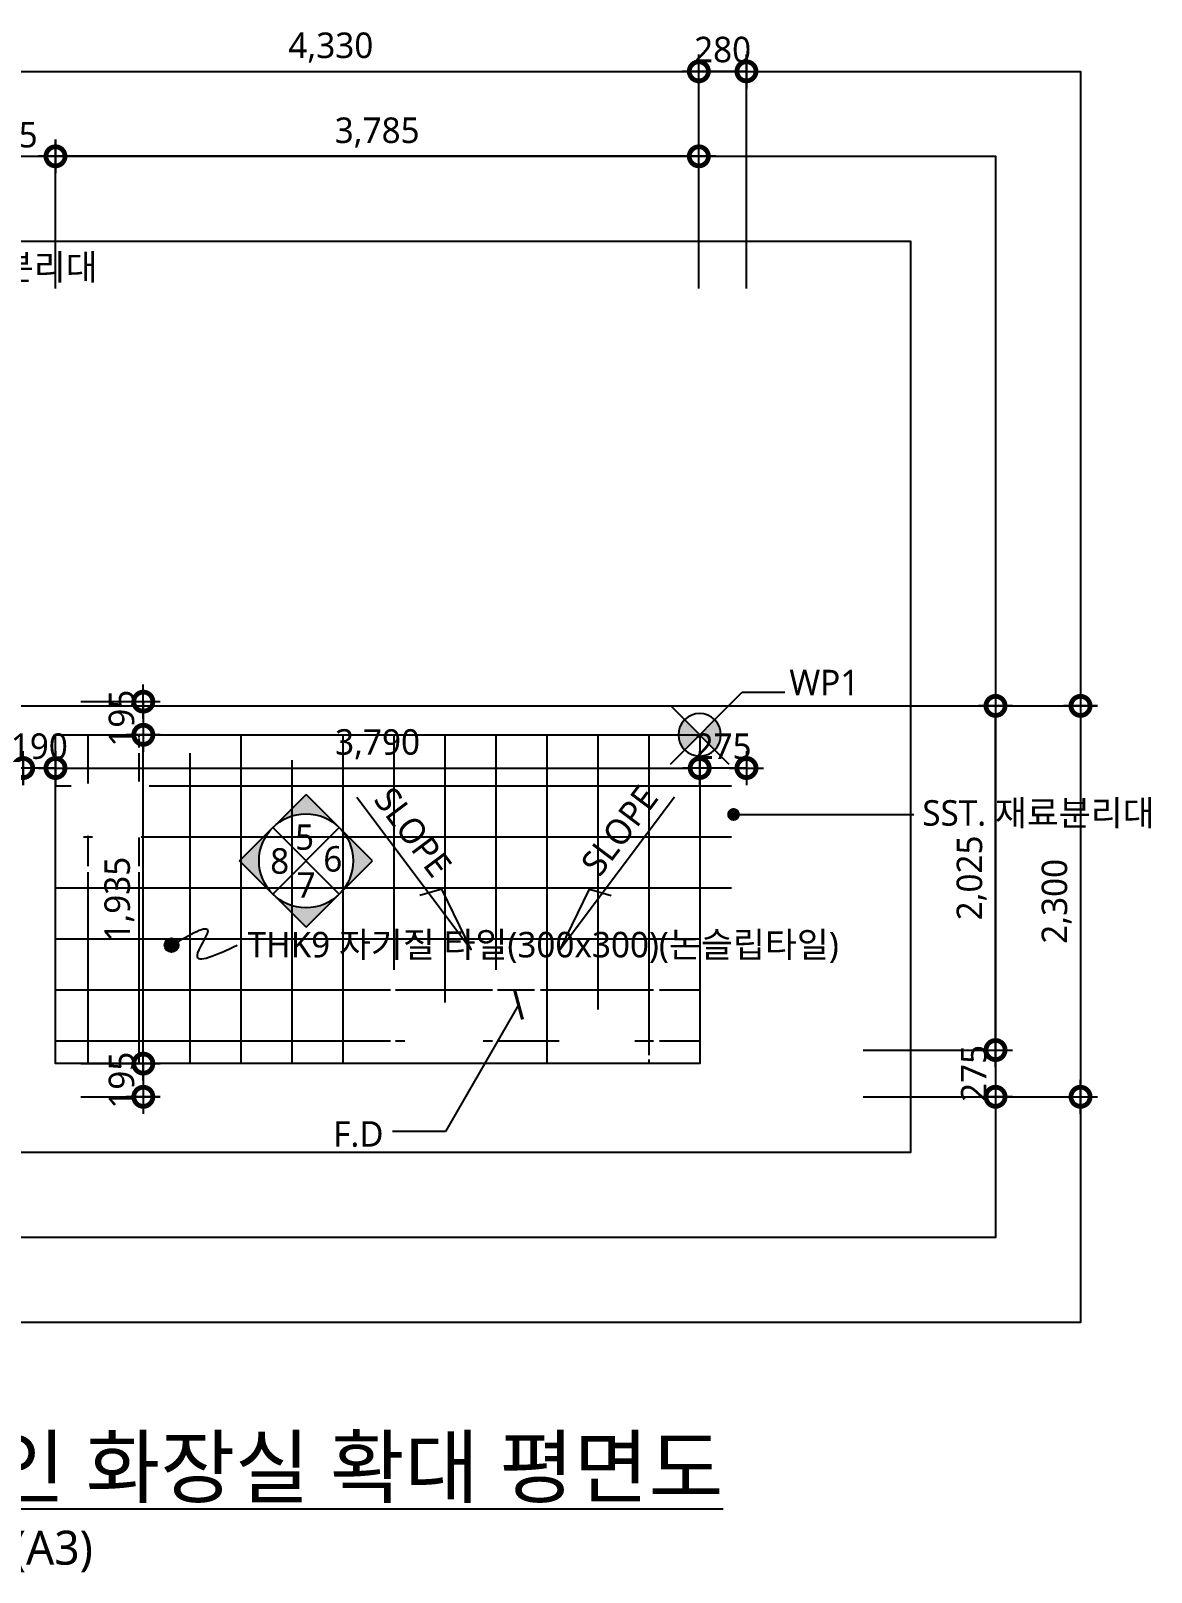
# Model space of a CAD drawing. Header units: millimetres. Extents: x 2213 to 82676, y 1050 to 28650.
# Drawn here: x 8094 to 14685, y 18265 to 27335 of the extents above; entities that cross this region are included whole.
import ezdxf
from ezdxf import colors
from ezdxf.entities.mleader import LeaderData, LeaderLine
from ezdxf.enums import TextEntityAlignment as Align
from ezdxf.math import Vec2, Vec3

# ---------------------------------------------------------------- set-up
doc = ezdxf.new("R2010")
doc.units = ezdxf.units.MM
doc.header["$LTSCALE"] = 200
doc.header["$PDMODE"] = 3
doc.linetypes.add('CEN', pattern=[62, 60, -1, 0, -1])
doc.layers.get('Defpoints').update_dxf_attribs({"color": 137})
for name, color, linetype in [('01-CEN', 1, 'CEN'), ('DIM', 7, 'Continuous'), ('HAT-BRICK', 8, 'Continuous'), ('HAT-Floor Tile', 8, 'Continuous'), ('SYM', 6, 'Continuous'), ('SYM-LEAD', 6, 'Continuous'), ('SYM-LEVEL', 7, 'Continuous'), ('TEXT', 3, 'Continuous')]:
    doc.layers.add(name, color=color, linetype=linetype)
doc.layers.add('02Waste', color=171, linetype='Continuous', plot=False)
doc.styles.add('$0$스타일1', font='malgun.ttf')
doc.styles.get("Standard").update_dxf_attribs({"font": 'malgun.ttf'})
doc.styles.add('맑은고딕', font='malgun.ttf')
doc.styles.add('맑은고딕B', font='malgunbd.ttf')
doc.styles.add('스타일1', font='malgun.ttf')
doc.linetypes.add('WIREMESH2', pattern='A,5,-0.25,["X",Standard,S=1,R=0,X=-0.32,Y=-0.5],-0.25', length=5.5)
doc.dimstyles.new('CJA-50', dxfattribs={"dimscale": 50, "dimtxt": 3, "dimasz": 1, "dimexe": 2, "dimexo": 3, "dimgap": 1, "dimtad": 1, "dimdec": 0, "dimzin": 1, "dimdsep": 46, "dimlunit": 6, "dimtxsty": '스타일1', "dimblk": 'GAUN-DOT', "dimcen": -2, "dimdle": 2, "dimclrd": 256, "dimclre": 256, "dimclrt": 3, "dimadec": 0, "dimazin": 0, "dimtfac": 1, "dimtdec": 0, "dimtix": 1, "dimtmove": 2, "dimatfit": 3, "dimldrblk": 'DOTSMALL', "dimfxl": 1, "dimtolj": 1, "dimtzin": 1, "dimarcsym": 0})
doc.dimstyles.new('DIM-QD 1', dxfattribs={"dimtxt": 3, "dimasz": 1.5, "dimexe": 1, "dimexo": 0, "dimgap": 1, "dimtad": 1, "dimdec": 3, "dimdsep": 46, "dimlunit": 6, "dimtxsty": '$0$스타일1', "dimblk1": 'ARCHTICK', "dimblk2": 'ARCHTICK', "dimsah": 1, "dimcen": 0, "dimclrd": 256, "dimclre": 256, "dimclrt": 3, "dimazin": 2, "dimtfac": 1, "dimtdec": 3, "dimtix": 1, "dimtmove": 2, "dimatfit": 3, "dimldrblk": 'ARCHTICK', "dimfxl": 1, "dimtolj": 1, "dimtzin": 0, "dimarcsym": 0})

# ---------------------------------------------------------------- blocks, each defined once
blk = doc.blocks.new('dwgtitle')
at = {"layer": 'SYM', "color": 3, "style": '스타일1'}
blk.add_text('SCALE :', height=4, dxfattribs=at).set_placement((12.25, -1.4))
for tag, p, height in [('%%UTITLE', (12.25, 6.59), 7), ('1/100', (34.89, -1.4), 4)]:
    blk.add_attdef(tag, p, '', height=height, dxfattribs=at)
at = {"layer": 'SYM', "color": 6, "style": '맑은고딕B'}
blk.add_attdef('A', text='', height=10, dxfattribs=at).set_placement((4.89, 5), align=Align.MIDDLE)
blk = doc.blocks.new('SLOPE21')
at = {"layer": 'SYM-LEVEL', "color": 6}
blk.add_lwpolyline([(-22.43, 0), (0, 0), (-7.75, 1.5), (-8.7, -1)], dxfattribs=at)
at = {"layer": 'SYM-LEVEL', "color": 3, "style": '스타일1'}
blk.add_attdef('SLOPE:1/100', text='', height=3, dxfattribs=at).set_placement((-9.25, 1.33), align=Align.RIGHT)
blk = doc.blocks.new('지시선')
at = {"layer": 'SYM-LEAD'}
h = blk.add_hatch(color=6, dxfattribs=at)
edge = h.paths.add_edge_path()
edge.add_arc((0, 0), 24.6, 0, 360)
at = {"layer": 'SYM-LEAD', "color": 6}
blk.add_circle((0, 0), 24.6, dxfattribs=at)
blk.add_spline([(0, 0), (127.5, 49.3), (89.8, -35.9), (231.6, 0)], degree=3, dxfattribs=at)
blk = doc.blocks.new('GAUN-DOT')
at = {"linetype": 'ByBlock'}
for p, q in [((0, -2), (0, 2)), ((2, 0), (-2, 0))]:
    blk.add_line(p, q, dxfattribs=at)
at = {"const_width": 2.25}
blk.add_lwpolyline([(0, 0.28125, 1), (0, -0.28125, 1)], format="xyb", close=True, dxfattribs=at)
blk = doc.blocks.new('*D208')
at = {"layer": 'Defpoints', "color": 0, "transparency": 16777216}
for p in [(12024.3, 27096.1), (7694.3, 25667.7), (12024.3, 25667.7)]:
    blk.add_point(p, dxfattribs=at)
at = {"layer": 'DIM', "lineweight": -2, "transparency": 16777216}
for p, q in [((7694.3, 25817.7), (7694.3, 27196.1)), ((12024.3, 25817.7), (12024.3, 27196.1)), ((7744.3, 27096.1), (11974.3, 27096.1))]:
    blk.add_line(p, q, dxfattribs=at)
at = {"layer": 'DIM', "lineweight": -2, "transparency": 16777216, "xscale": 50, "yscale": 50, "zscale": 50, "rotation": 180}
blk.add_blockref('GAUN-DOT', (7694.3, 27096.1), dxfattribs=at)
at = {"layer": 'DIM', "lineweight": -2, "transparency": 16777216, "xscale": 50, "yscale": 50, "zscale": 50}
blk.add_blockref('GAUN-DOT', (12024.3, 27096.1), dxfattribs=at)
at = {"layer": 'DIM', "color": 3, "transparency": 16777216, "insert": (9859.3, 27236.1), "char_height": 150, "attachment_point": 5, "style": '맑은고딕'}
blk.add_mtext('\\A1;4,330', dxfattribs=at)
blk = doc.blocks.new('_DotSmall')
at = {"layer": 'DIM'}
h = blk.add_hatch(color=256, dxfattribs=at)
edge = h.paths.add_edge_path()
edge.add_arc((0, 0), 0.2, 0, 360)
at = {"layer": 'DIM', "linetype": 'ByBlock'}
blk.add_circle((0, 0), 0.2, dxfattribs=at)
blk = doc.blocks.new('*D205')
at = {"layer": 'Defpoints', "color": 0, "transparency": 16777216}
for p in [(12024.3, 27096.1), (12024.3, 25667.7), (12304.3, 25667.7)]:
    blk.add_point(p, dxfattribs=at)
at = {"layer": 'DIM', "lineweight": -2, "transparency": 16777216}
for p, q in [((12024.3, 25817.7), (12024.3, 27196.1)), ((12304.3, 25817.7), (12304.3, 27196.1)), ((11974.3, 27096.1), (11924.3, 27096.1)), ((12304.3, 27096.1), (12024.3, 27096.1)), ((12354.3, 27096.1), (12404.3, 27096.1))]:
    blk.add_line(p, q, dxfattribs=at)
at = {"layer": 'DIM', "lineweight": -2, "transparency": 16777216, "xscale": 50, "yscale": 50, "zscale": 50}
blk.add_blockref('GAUN-DOT', (12024.3, 27096.1), dxfattribs=at)
at = {"layer": 'DIM', "lineweight": -2, "transparency": 16777216, "xscale": 50, "yscale": 50, "zscale": 50, "rotation": 180}
blk.add_blockref('GAUN-DOT', (12304.3, 27096.1), dxfattribs=at)
at = {"layer": 'DIM', "color": 3, "transparency": 16777216, "insert": (12164.3, 27223.6), "char_height": 150, "attachment_point": 5, "style": '맑은고딕'}
blk.add_mtext('\\A1;280', dxfattribs=at)
blk = doc.blocks.new('*D209')
at = {"layer": 'Defpoints', "color": 0, "transparency": 16777216}
for p in [(12841.4, 23362.4), (12841.4, 21062.4), (14269.8, 21062.4)]:
    blk.add_point(p, dxfattribs=at)
at = {"layer": 'DIM', "lineweight": -2, "transparency": 16777216}
for p, q in [((12991.4, 23362.4), (14369.8, 23362.4)), ((14269.8, 23312.4), (14269.8, 21112.4)), ((12991.4, 21062.4), (14369.8, 21062.4))]:
    blk.add_line(p, q, dxfattribs=at)
at = {"layer": 'DIM', "lineweight": -2, "transparency": 16777216, "xscale": 50, "yscale": 50, "zscale": 50}
for p, rotation in [((14269.8, 23362.4), 90), ((14269.8, 21062.4), 270)]:
    blk.add_blockref('GAUN-DOT', p, dxfattribs=dict(at, rotation=rotation))
at = {"layer": 'DIM', "color": 3, "transparency": 16777216, "insert": (14129.7, 22212.4), "char_height": 150, "attachment_point": 5, "rotation": 90, "style": '맑은고딕'}
blk.add_mtext('\\A1;2,300', dxfattribs=at)
blk = doc.blocks.new('*D210')
at = {"layer": 'Defpoints', "color": 0, "transparency": 16777216}
for p in [(12841.4, 23362.4), (13769.8, 23362.4), (12841.4, 21337.4)]:
    blk.add_point(p, dxfattribs=at)
at = {"layer": 'DIM', "lineweight": -2, "transparency": 16777216}
for p, q in [((12991.4, 23362.4), (13869.8, 23362.4)), ((13769.8, 21387.4), (13769.8, 23312.4)), ((12991.4, 21337.4), (13869.8, 21337.4))]:
    blk.add_line(p, q, dxfattribs=at)
at = {"layer": 'DIM', "lineweight": -2, "transparency": 16777216, "xscale": 50, "yscale": 50, "zscale": 50}
for p, rotation in [((13769.8, 23362.4), 90), ((13769.8, 21337.4), 270)]:
    blk.add_blockref('GAUN-DOT', p, dxfattribs=dict(at, rotation=rotation))
at = {"layer": 'DIM', "color": 3, "transparency": 16777216, "insert": (13629.7, 22349.9), "char_height": 150, "attachment_point": 5, "rotation": 90, "style": '맑은고딕'}
blk.add_mtext('\\A1;2,025', dxfattribs=at)
blk = doc.blocks.new('*D211')
at = {"layer": 'Defpoints', "color": 0, "transparency": 16777216}
for p in [(12841.4, 21337.4), (12841.4, 21062.4), (13769.8, 21062.4)]:
    blk.add_point(p, dxfattribs=at)
at = {"layer": 'DIM', "lineweight": -2, "transparency": 16777216}
for p, q in [((13769.8, 21387.4), (13769.8, 21437.4)), ((12991.4, 21337.4), (13869.8, 21337.4)), ((13769.8, 21337.4), (13769.8, 21062.4)), ((12991.4, 21062.4), (13869.8, 21062.4)), ((13769.8, 21012.4), (13769.8, 20962.4))]:
    blk.add_line(p, q, dxfattribs=at)
at = {"layer": 'DIM', "lineweight": -2, "transparency": 16777216, "xscale": 50, "yscale": 50, "zscale": 50}
for p, rotation in [((13769.8, 21337.4), 270), ((13769.8, 21062.4), 90)]:
    blk.add_blockref('GAUN-DOT', p, dxfattribs=dict(at, rotation=rotation))
at = {"layer": 'DIM', "color": 3, "transparency": 16777216, "insert": (13642.3, 21199.9), "char_height": 150, "attachment_point": 5, "rotation": 90, "style": '맑은고딕'}
blk.add_mtext('\\A1;275', dxfattribs=at)
blk = doc.blocks.new('*D224')
at = {"layer": 'Defpoints', "color": 0, "transparency": 16777216}
for p in [(7149.3, 23192.4), (8049.3, 23192.4), (8049.3, 22996.8)]:
    blk.add_point(p, dxfattribs=at)
at = {"layer": 'DIM', "lineweight": -2, "transparency": 16777216}
for p, q in [((7149.3, 23042.4), (7149.3, 22896.8)), ((8049.3, 23042.4), (8049.3, 22896.8)), ((7199.3, 22996.8), (7999.3, 22996.8))]:
    blk.add_line(p, q, dxfattribs=at)
at = {"layer": 'DIM', "lineweight": -2, "transparency": 16777216, "xscale": 50, "yscale": 50, "zscale": 50, "rotation": 180}
blk.add_blockref('GAUN-DOT', (7149.3, 22996.8), dxfattribs=at)
at = {"layer": 'DIM', "lineweight": -2, "transparency": 16777216, "xscale": 50, "yscale": 50, "zscale": 50}
blk.add_blockref('GAUN-DOT', (8049.3, 22996.8), dxfattribs=at)
at = {"layer": 'DIM', "color": 3, "transparency": 16777216, "insert": (7599.3, 23124.2), "char_height": 150, "attachment_point": 5, "style": '맑은고딕'}
blk.add_mtext('\\A1;900', dxfattribs=at)
blk = doc.blocks.new('*D225')
at = {"layer": 'Defpoints', "color": 0, "transparency": 16777216}
for p in [(8049.3, 23192.4), (8239.3, 23192.4), (8049.3, 22996.8)]:
    blk.add_point(p, dxfattribs=at)
at = {"layer": 'DIM', "lineweight": -2, "transparency": 16777216}
for p, q in [((8049.3, 23042.4), (8049.3, 22896.8)), ((8239.3, 23042.4), (8239.3, 22896.8)), ((7999.3, 22996.8), (7949.3, 22996.8)), ((8239.3, 22996.8), (8049.3, 22996.8)), ((8289.3, 22996.8), (8339.3, 22996.8))]:
    blk.add_line(p, q, dxfattribs=at)
at = {"layer": 'DIM', "lineweight": -2, "transparency": 16777216, "xscale": 50, "yscale": 50, "zscale": 50}
blk.add_blockref('GAUN-DOT', (8049.3, 22996.8), dxfattribs=at)
at = {"layer": 'DIM', "lineweight": -2, "transparency": 16777216, "xscale": 50, "yscale": 50, "zscale": 50, "rotation": 180}
blk.add_blockref('GAUN-DOT', (8239.3, 22996.8), dxfattribs=at)
at = {"layer": 'DIM', "color": 3, "transparency": 16777216, "insert": (8144.3, 23124.7), "char_height": 150, "attachment_point": 5, "style": '맑은고딕'}
blk.add_mtext('\\A1;190', dxfattribs=at)
blk = doc.blocks.new('*D226')
at = {"layer": 'Defpoints', "color": 0, "transparency": 16777216}
for p in [(8239.3, 23192.4), (12029.3, 23192.4), (12029.3, 22996.8)]:
    blk.add_point(p, dxfattribs=at)
at = {"layer": 'DIM', "lineweight": -2, "transparency": 16777216}
for p, q in [((8239.3, 23042.4), (8239.3, 22896.8)), ((12029.3, 23042.4), (12029.3, 22896.8)), ((8289.3, 22996.8), (11979.3, 22996.8))]:
    blk.add_line(p, q, dxfattribs=at)
at = {"layer": 'DIM', "lineweight": -2, "transparency": 16777216, "xscale": 50, "yscale": 50, "zscale": 50, "rotation": 180}
blk.add_blockref('GAUN-DOT', (8239.3, 22996.8), dxfattribs=at)
at = {"layer": 'DIM', "lineweight": -2, "transparency": 16777216, "xscale": 50, "yscale": 50, "zscale": 50}
blk.add_blockref('GAUN-DOT', (12029.3, 22996.8), dxfattribs=at)
at = {"layer": 'DIM', "color": 3, "transparency": 16777216, "insert": (10134.3, 23136.8), "char_height": 150, "attachment_point": 5, "style": '맑은고딕'}
blk.add_mtext('\\A1;3,790', dxfattribs=at)
blk = doc.blocks.new('*D227')
at = {"layer": 'Defpoints', "color": 0, "transparency": 16777216}
for p in [(12029.3, 23192.4), (12304.3, 23192.4), (12029.3, 22996.8)]:
    blk.add_point(p, dxfattribs=at)
at = {"layer": 'DIM', "lineweight": -2, "transparency": 16777216}
for p, q in [((12029.3, 23042.4), (12029.3, 22896.8)), ((12304.3, 23042.4), (12304.3, 22896.8)), ((11979.3, 22996.8), (11929.3, 22996.8)), ((12304.3, 22996.8), (12029.3, 22996.8)), ((12354.3, 22996.8), (12404.3, 22996.8))]:
    blk.add_line(p, q, dxfattribs=at)
at = {"layer": 'DIM', "lineweight": -2, "transparency": 16777216, "xscale": 50, "yscale": 50, "zscale": 50}
blk.add_blockref('GAUN-DOT', (12029.3, 22996.8), dxfattribs=at)
at = {"layer": 'DIM', "lineweight": -2, "transparency": 16777216, "xscale": 50, "yscale": 50, "zscale": 50, "rotation": 180}
blk.add_blockref('GAUN-DOT', (12304.3, 22996.8), dxfattribs=at)
at = {"layer": 'DIM', "color": 3, "transparency": 16777216, "insert": (12166.8, 23124.2), "char_height": 150, "attachment_point": 5, "style": '맑은고딕'}
blk.add_mtext('\\A1;275', dxfattribs=at)
blk = doc.blocks.new('*D228')
at = {"layer": 'Defpoints', "color": 0, "transparency": 16777216}
for p in [(8239.3, 23192.4), (8756.1, 23192.4), (8239.3, 21257.4)]:
    blk.add_point(p, dxfattribs=at)
at = {"layer": 'DIM', "lineweight": -2, "transparency": 16777216}
for p, q in [((8389.3, 23192.4), (8856.1, 23192.4)), ((8756.1, 21307.4), (8756.1, 23142.4)), ((8389.3, 21257.4), (8856.1, 21257.4))]:
    blk.add_line(p, q, dxfattribs=at)
at = {"layer": 'DIM', "lineweight": -2, "transparency": 16777216, "xscale": 50, "yscale": 50, "zscale": 50}
for p, rotation in [((8756.1, 23192.4), 90), ((8756.1, 21257.4), 270)]:
    blk.add_blockref('GAUN-DOT', p, dxfattribs=dict(at, rotation=rotation))
at = {"layer": 'DIM', "color": 3, "transparency": 16777216, "insert": (8615.6, 22224.9), "char_height": 150, "attachment_point": 5, "rotation": 90, "style": '맑은고딕'}
blk.add_mtext('\\A1;1,935', dxfattribs=at)
blk = doc.blocks.new('*D229')
at = {"layer": 'Defpoints', "color": 0, "transparency": 16777216}
for p in [(8239.3, 23387.4), (8239.3, 23192.4), (8756.1, 23192.4)]:
    blk.add_point(p, dxfattribs=at)
at = {"layer": 'DIM', "lineweight": -2, "transparency": 16777216}
for p, q in [((8756.1, 23437.4), (8756.1, 23487.4)), ((8389.3, 23387.4), (8856.1, 23387.4)), ((8756.1, 23387.4), (8756.1, 23192.4)), ((8389.3, 23192.4), (8856.1, 23192.4)), ((8756.1, 23142.4), (8756.1, 23092.4))]:
    blk.add_line(p, q, dxfattribs=at)
at = {"layer": 'DIM', "lineweight": -2, "transparency": 16777216, "xscale": 50, "yscale": 50, "zscale": 50}
for p, rotation in [((8756.1, 23387.4), 270), ((8756.1, 23192.4), 90)]:
    blk.add_blockref('GAUN-DOT', p, dxfattribs=dict(at, rotation=rotation))
at = {"layer": 'DIM', "color": 3, "transparency": 16777216, "insert": (8628.2, 23289.9), "char_height": 150, "attachment_point": 5, "rotation": 90, "style": '맑은고딕'}
blk.add_mtext('\\A1;195', dxfattribs=at)
blk = doc.blocks.new('*D230')
at = {"layer": 'Defpoints', "color": 0, "transparency": 16777216}
for p in [(8239.3, 21257.4), (8239.3, 21062.4), (8756.1, 21062.4)]:
    blk.add_point(p, dxfattribs=at)
at = {"layer": 'DIM', "lineweight": -2, "transparency": 16777216}
for p, q in [((8756.1, 21307.4), (8756.1, 21357.4)), ((8389.3, 21257.4), (8856.1, 21257.4)), ((8756.1, 21257.4), (8756.1, 21062.4)), ((8389.3, 21062.4), (8856.1, 21062.4)), ((8756.1, 21012.4), (8756.1, 20962.4))]:
    blk.add_line(p, q, dxfattribs=at)
at = {"layer": 'DIM', "lineweight": -2, "transparency": 16777216, "xscale": 50, "yscale": 50, "zscale": 50}
for p, rotation in [((8756.1, 21257.4), 270), ((8756.1, 21062.4), 90)]:
    blk.add_blockref('GAUN-DOT', p, dxfattribs=dict(at, rotation=rotation))
at = {"layer": 'DIM', "color": 3, "transparency": 16777216, "insert": (8628.2, 21159.9), "char_height": 150, "attachment_point": 5, "rotation": 90, "style": '맑은고딕'}
blk.add_mtext('\\A1;195', dxfattribs=at)
blk = doc.blocks.new('int')
at = {"layer": 'SYM'}
for points in [[(3.91, 3.91), (0, 7.81), (-3.91, 3.91, -0.414214)], [(-3.91, -3.91, -0.198912), (-5.53, 0, -0.198912), (-3.91, 3.91), (-7.81, 0)], [(3.91, -3.91), (7.81, 0), (3.91, 3.91, -0.198912), (5.53, 0, -0.198912)], [(3.91, -3.91, -0.414214), (-3.91, -3.91), (0, -7.81)]]:
    blk.add_hatch(color=6, dxfattribs=at).paths.add_polyline_path(points)
at = {"layer": 'SYM', "color": 6}
for p, q in [((-7.81, 0), (0, 7.81)), ((7.81, 0), (0, 7.81)), ((-3.91, 3.91), (3.91, -3.91)), ((-3.91, -3.91), (3.91, 3.91)), ((0, -7.81), (-7.81, 0)), ((0, -7.81), (7.81, 0))]:
    blk.add_line(p, q, dxfattribs=at)
blk.add_circle((0, 0), 5.53, dxfattribs=at)
at = {"layer": 'SYM', "color": 3, "style": '스타일1'}
for tag, p in [('1', (-0.17, 2.78)), ('4', (-3.1, -0.01)), ('2', (3.15, 0.23)), ('3', (0, -2.84))]:
    blk.add_attdef(tag, text='', height=3, dxfattribs=at).set_placement(p, align=Align.MIDDLE)
blk = doc.blocks.new('WP21')
at = {"layer": 'SYM'}
h = blk.add_hatch(color=6, dxfattribs=at)
edge = h.paths.add_edge_path()
edge.add_ellipse((0, 0), major_axis=(0, 2.5), ratio=1, start_angle=405, end_angle=495)
edge.add_line((-1.77, -1.77), (0, 0))
edge.add_line((0, 0), (-1.77, 1.77))
edge = h.paths.add_edge_path()
edge.add_ellipse((0, 0), major_axis=(0, 2.5), ratio=1, start_angle=225, end_angle=315)
edge.add_line((1.77, 1.77), (0, 0))
edge.add_line((0, 0), (1.77, -1.77))
at = {"layer": 'SYM', "color": 6}
for p, q in [((-3.44, -3.44), (5, 5)), ((5, 5), (10, 5)), ((-3.44, 3.44), (3.44, -3.44))]:
    blk.add_line(p, q, dxfattribs=at)
blk.add_ellipse((0, 0), major_axis=(0, 2.5), ratio=1, start_param=5.497787, end_param=11.780972, dxfattribs=at)
at = {"layer": 'SYM', "color": 3, "linetype": 'WIREMESH2', "style": '스타일1'}
blk.add_attdef('WP', text='', height=3, dxfattribs=at).set_placement((10.55, 5), align=Align.MIDDLE_LEFT)
blk = doc.blocks.new('_DOT')
at = {"color": 0, "linetype": 'ByBlock'}
blk.add_line((-0.5, 0), (-1, 0), dxfattribs=at)
at = {"color": 0, "linetype": 'ByBlock', "const_width": 0.5}
blk.add_lwpolyline([(-0.25, 0, 1), (0.25, 0, 1)], format="xyb", close=True, dxfattribs=at)
blk = doc.blocks.new('*D321')
at = {"layer": 'Defpoints', "color": 0, "transparency": 16777216}
for p in [(8239.3, 26596.1), (7694.3, 25667.7), (8239.3, 25667.7)]:
    blk.add_point(p, dxfattribs=at)
at = {"layer": 'DIM', "lineweight": -2, "transparency": 16777216}
for p, q in [((7694.3, 25817.7), (7694.3, 26696.1)), ((8239.3, 25817.7), (8239.3, 26696.1)), ((7744.3, 26596.1), (8189.3, 26596.1))]:
    blk.add_line(p, q, dxfattribs=at)
at = {"layer": 'DIM', "lineweight": -2, "transparency": 16777216, "xscale": 50, "yscale": 50, "zscale": 50, "rotation": 180}
blk.add_blockref('GAUN-DOT', (7694.3, 26596.1), dxfattribs=at)
at = {"layer": 'DIM', "lineweight": -2, "transparency": 16777216, "xscale": 50, "yscale": 50, "zscale": 50}
blk.add_blockref('GAUN-DOT', (8239.3, 26596.1), dxfattribs=at)
at = {"layer": 'DIM', "color": 3, "transparency": 16777216, "insert": (7966.8, 26722.3), "char_height": 150, "attachment_point": 5, "style": '맑은고딕'}
blk.add_mtext('\\A1;545', dxfattribs=at)
blk = doc.blocks.new('*D322')
at = {"layer": 'Defpoints', "color": 0, "transparency": 16777216}
for p in [(8239.3, 26596.1), (8239.3, 25667.7), (12024.3, 25667.7)]:
    blk.add_point(p, dxfattribs=at)
at = {"layer": 'DIM', "lineweight": -2, "transparency": 16777216}
for p, q in [((8239.3, 25817.7), (8239.3, 26696.1)), ((12024.3, 25817.7), (12024.3, 26696.1)), ((11974.3, 26596.1), (8289.3, 26596.1))]:
    blk.add_line(p, q, dxfattribs=at)
at = {"layer": 'DIM', "lineweight": -2, "transparency": 16777216, "xscale": 50, "yscale": 50, "zscale": 50, "rotation": 180}
blk.add_blockref('GAUN-DOT', (8239.3, 26596.1), dxfattribs=at)
at = {"layer": 'DIM', "lineweight": -2, "transparency": 16777216, "xscale": 50, "yscale": 50, "zscale": 50}
blk.add_blockref('GAUN-DOT', (12024.3, 26596.1), dxfattribs=at)
at = {"layer": 'DIM', "color": 3, "transparency": 16777216, "insert": (10131.8, 26736.1), "char_height": 150, "attachment_point": 5, "style": '맑은고딕'}
blk.add_mtext('\\A1;3,785', dxfattribs=at)
blk = doc.blocks.new('_ARCHTICK')
at = {"color": 0, "linetype": 'ByBlock', "const_width": 0.15}
blk.add_lwpolyline([(-0.5, -0.5), (0.5, 0.5)], dxfattribs=at)

msp = doc.modelspace()

# ---------------------------------------------------------------- linework, layer by layer
at = {"layer": '01-CEN'}
msp.add_line((7110.4, 23362.4), (13269.8, 23362.4), dxfattribs=at)
at = {"layer": '02Waste'}
for points in [[(4014.6, 27096.1), (14269.8, 27096.1), (14269.8, 19734.2), (4014.6, 19734.2)], [(4514.6, 26596.1), (13769.8, 26596.1), (13769.8, 20234.2), (4514.6, 20234.2)], [(5014.6, 26096.1), (13269.8, 26096.1), (13269.8, 20734.2), (5014.6, 20734.2)]]:
    msp.add_lwpolyline(points, close=True, dxfattribs=at)
at = {"layer": 'HAT-BRICK'}
msp.add_lwpolyline([(8239.3, 23192.4), (12029.3, 23192.4), (12029.3, 21257.4), (8239.3, 21257.4)], close=True, dxfattribs=at)
at = {"layer": 'HAT-Floor Tile'}
for p, q in [((8429.3, 23192.4), (8429.3, 22906.7)), ((8729.3, 23192.4), (8729.3, 23176.1)), ((8729.3, 23170.2), (8729.3, 23117.5)), ((9329.3, 23192.4), (9329.3, 21257.4)), ((9929.3, 23192.4), (9929.3, 21257.4)), ((10229.3, 23192.4), (10229.3, 21809.7)), ((10529.3, 23192.4), (10529.3, 21618.1)), ((10829.3, 23192.4), (10829.3, 21809.7)), ((11129.3, 23192.4), (11129.3, 21257.4)), ((11429.3, 23192.4), (11429.3, 21576.4)), ((11729.3, 23192.4), (11729.3, 21306.6)), ((8729.3, 23084.3), (8729.3, 22917)), ((9029.3, 23084.3), (9029.3, 21257.4)), ((9629.3, 23042.4), (9629.3, 21257.4)), ((8239.3, 22892.4), (8332.5, 22892.4)), ((8791, 22892.4), (12215.5, 22892.4)), ((8404.4, 22592.4), (8457.4, 22592.4)), ((8429.3, 22597.3), (8429.3, 22419.1)), ((8729.3, 22587.1), (8729.3, 22419.2)), ((8744.4, 22592.4), (12215.5, 22592.4)), ((8429.3, 22384.8), (8429.3, 21257.4)), ((8729.3, 22384.9), (8729.3, 21257.4)), ((8239.3, 22292.4), (12215.5, 22292.4)), ((8239.3, 21992.4), (12029.3, 21992.4)), ((8239.3, 21692.4), (10210.2, 21692.4)), ((10239.7, 21692.4), (10810.2, 21692.4)), ((10839.7, 21692.4), (11057.8, 21692.4)), ((11092.1, 21692.4), (11757.8, 21692.4)), ((11792.1, 21692.4), (12029.3, 21692.4)), ((8239.3, 21392.4), (10210.2, 21392.4)), ((10239.7, 21392.4), (10295, 21392.4)), ((10755, 21392.4), (10810.2, 21392.4)), ((10839.7, 21392.4), (11202.5, 21392.4)), ((11647.5, 21392.4), (11757.9, 21392.4)), ((11792.2, 21392.4), (12029.3, 21392.4)), ((11729.3, 21282), (11729.3, 21257.4))]:
    msp.add_line(p, q, dxfattribs=at)

# ---------------------------------------------------------------- block references
at = {"layer": 'SYM', "linetype": 'WIREMESH2'}
ref = msp.add_blockref('WP21', (12029.3, 23192.4), dxfattribs=dict(at, xscale=50.00000000000001, yscale=50.00000000000001, zscale=50.00000000000001))
ref.add_attrib('WP', 'WP1', dxfattribs={"color": 3, "linetype": 'WIREMESH2', "height": 150, "style": '스타일1'}).set_placement((12556.8, 23379.9), align=Align.BOTTOM_LEFT)
at = {"layer": 'SYM', "xscale": 50.00000000000002, "yscale": 50.00000000000002, "zscale": 50.00000000000002, "rotation": 306.9236686839846}
msp.add_blockref('SLOPE21', (10685.1, 21929.3), dxfattribs=at).add_auto_attribs({'SLOPE:1/100': 'SLOPE'})
at = {"layer": 'SYM'}
ref = msp.add_blockref('SLOPE21', (11207.8, 21929.3), dxfattribs=dict(at, xscale=-50.00000000000002, yscale=50.00000000000002, zscale=50.00000000000002, rotation=53.07633131601541))
ref.add_attrib('SLOPE:1/100', 'SLOPE', dxfattribs={"layer": 'SYM-LEVEL', "color": 3, "height": 150, "rotation": 53.07633, "style": '스타일1'}).set_placement((11794.4, 22820.2), align=Align.RIGHT)
at = {"layer": 'SYM', "linetype": 'Continuous', "xscale": 50.00000000000001, "yscale": 50.00000000000001, "zscale": 50.00000000000001}
msp.add_blockref('int', (9713.4, 22450.6), dxfattribs=at).add_auto_attribs({'4': '8', '3': '7', '2': '6', '1': '5'})
at = {"layer": 'SYM', "xscale": 50.00000000000001, "yscale": 50.00000000000001, "zscale": 50.00000000000001}
msp.add_blockref('dwgtitle', (5550.3, 18379.3), dxfattribs=at).add_auto_attribs({'%%UTITLE': '%%u1층 장애인 화장실 확대 평면도', '1/100': '1/100(A3)', 'A': '1'})
at = {"layer": 'SYM-LEAD', "xscale": 1.666666666686069, "yscale": 1.666666666686069, "zscale": 1.666666666686069}
msp.add_blockref('지시선', (8922.4, 21954.9), dxfattribs=at)

# ---------------------------------------------------------------- texts
at = {"layer": 'TEXT', "color": 3, "style": '스타일1'}
for s, p in [('THK9 자기질 타일(300x300)(논슬립타일)', (9369.5, 21882.8)), ('F.D', (9873.1, 20768.7))]:
    msp.add_text(s, height=150, dxfattribs=at).set_placement(p)

# ---------------------------------------------------------------- dimensions: what is measured, and where the dimension line sits
at = {"layer": 'DIM'}
for base, p1, p2, angle, picture, middle in [((12024.3, 27096.1), (7694.3, 25667.7), (12024.3, 25667.7), 180, '*D208', (9859.3, 27236.1)), ((8239.3, 26596.1), (7694.3, 25667.7), (8239.3, 25667.7), 180, '*D321', (7966.8, 26722.3)), ((8239.3, 26596.1), (12024.3, 25667.7), (8239.3, 25667.7), 0, '*D322', (10131.8, 26736.1)), ((8756.1, 23192.4), (8239.3, 23387.4), (8239.3, 23192.4), 270, '*D229', (8628.2, 23289.9)), ((14269.8, 21062.4), (12841.4, 23362.4), (12841.4, 21062.4), 90, '*D209', (14129.7, 22212.4)), ((13769.8, 23362.4), (12841.4, 21337.4), (12841.4, 23362.4), 270, '*D210', (13629.7, 22349.9)), ((8049.3, 22996.8), (8239.3, 23192.4), (8049.3, 23192.4), 180, '*D225', (8144.3, 23124.7)), ((8756.1, 23192.4), (8239.3, 21257.4), (8239.3, 23192.4), 90, '*D228', (8615.6, 22224.9)), ((12029.3, 22996.8), (12304.3, 23192.4), (12029.3, 23192.4), 180, '*D227', (12166.8, 23124.2)), ((13769.8, 21062.4), (12841.4, 21337.4), (12841.4, 21062.4), 90, '*D211', (13642.3, 21199.9)), ((8756.1, 21062.4), (8239.3, 21257.4), (8239.3, 21062.4), 270, '*D230', (8628.2, 21159.9))]:
    dim = msp.add_linear_dim(base=base, p1=p1, p2=p2, angle=angle, dimstyle='CJA-50', override={"dimtxsty": '맑은고딕'}, dxfattribs=at)
    dim.commit()
    dim.dimension.update_dxf_attribs({"geometry": picture, "text_midpoint": middle})
for base, p1, p2, picture, middle in [((12024.3, 27096.1), (12304.3, 25667.7), (12024.3, 25667.7), '*D205', (12164.3, 27223.6)), ((8049.3, 22996.8), (7149.3, 23192.4), (8049.3, 23192.4), '*D224', (7599.3, 23124.2)), ((12029.3, 22996.8), (8239.3, 23192.4), (12029.3, 23192.4), '*D226', (10134.3, 23136.8))]:
    dim = msp.add_linear_dim(base=base, p1=p1, p2=p2, dimstyle='CJA-50', override={"dimtxsty": '맑은고딕'}, dxfattribs=at)
    dim.commit()
    dim.dimension.update_dxf_attribs({"geometry": picture, "text_midpoint": middle})

# ---------------------------------------------------------------- leaders
at = {"layer": 'SYM-LEAD'}
msp.add_leader([(10964, 21602.7), (10533.8, 20857.7), (10221.8, 20857.7)], dimstyle='DIM-QD 1', override={"dimscale": 50, "dimasz": 2.5, "dimtad": 0, "dimclrd": 6}, dxfattribs=at)
at = {"layer": 'TEXT', "color": 3}
ml = msp.add_multileader_mtext('Standard', dxfattribs=at)
ml.set_content('SST. 재료분리대', color=3, style='스타일1')
ml.set_leader_properties(color=6)
ml.set_arrow_properties(name='DOT')
ml.build(insert=Vec2(0, 0))
ml.multileader.update_dxf_attribs({"dogleg_length": 3, "arrow_head_size": 75})
ctx = ml.context
ctx.base_point, ctx.char_height, ctx.arrow_head_size, ctx.landing_gap_size, ctx.plane_origin = Vec3(7070.2, 25934.9), 150, 75, 50, Vec3(5463.6, 23071)
notes = []
notes.append((ctx, [(1, (1, 1, 0), (6509.6, 25934.9), (1, 0), 560.6, [(0, [(6509.6, 25131.1)], 0, [])])]))
ctx.mtext.insert, ctx.mtext.flow_direction = Vec3(7120.2, 26019.1), 5
ml = msp.add_multileader_mtext('Standard', dxfattribs=at)
ml.set_content('SST. 재료분리대', color=3, style='스타일1')
ml.set_leader_properties(color=6)
ml.set_arrow_properties(name='DOT')
ml.build(insert=Vec2(0, 0))
ml.multileader.update_dxf_attribs({"dogleg_length": 3, "arrow_head_size": 75})
ctx = ml.context
ctx.base_point, ctx.char_height, ctx.arrow_head_size, ctx.landing_gap_size, ctx.plane_origin = Vec3(13289, 22723.5), 150, 75, 50, Vec3(11682.4, 19859.6)
notes.append((ctx, [(1, (1, 1, 0), (12728.4, 22723.5), (1, 0), 560.6, [(0, [(12228.4, 22723.5)], 0, [])])]))
ctx.mtext.insert, ctx.mtext.flow_direction = Vec3(13339, 22807.7), 5
for ctx, leaders in notes:
    for number, flags, end, landing, length, lines in leaders:
        leader = LeaderData()
        leader.index, (leader.has_last_leader_line, leader.has_dogleg_vector, leader.attachment_direction) = number, flags
        leader.last_leader_point, leader.dogleg_vector, leader.dogleg_length = Vec3(end), Vec3(landing), length
        for number, points, colour, breaks in lines:
            line = LeaderLine()
            line.index, line.vertices, line.color, line.breaks = number, Vec3.list(points), colors.encode_raw_color(colour), breaks
            leader.lines.append(line)
        ctx.leaders.append(leader)

doc.saveas('drawing.dxf')
